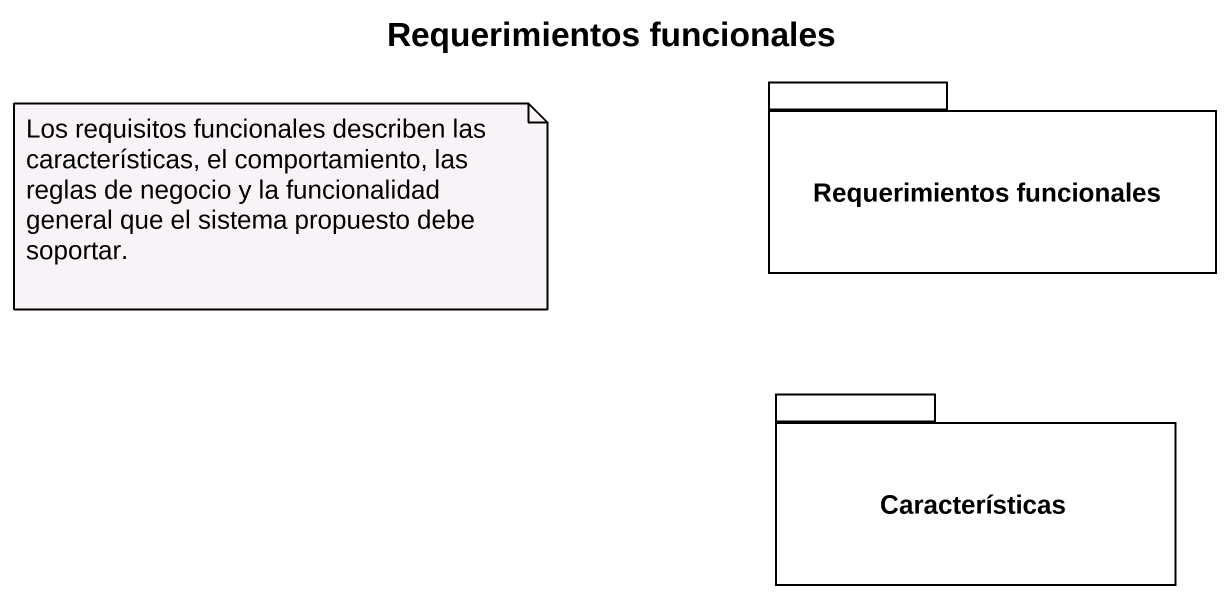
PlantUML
@startuml
title Requerimientos funcionales
package "Requerimientos funcionales" as Requerimientos_funcionales {
}
package Características {
}
note as N1
  Los requisitos funcionales describen las características, el comportamiento, las reglas de negocio y la funcionalidad general que el sistema propuesto debe soportar.
end note
@enduml
